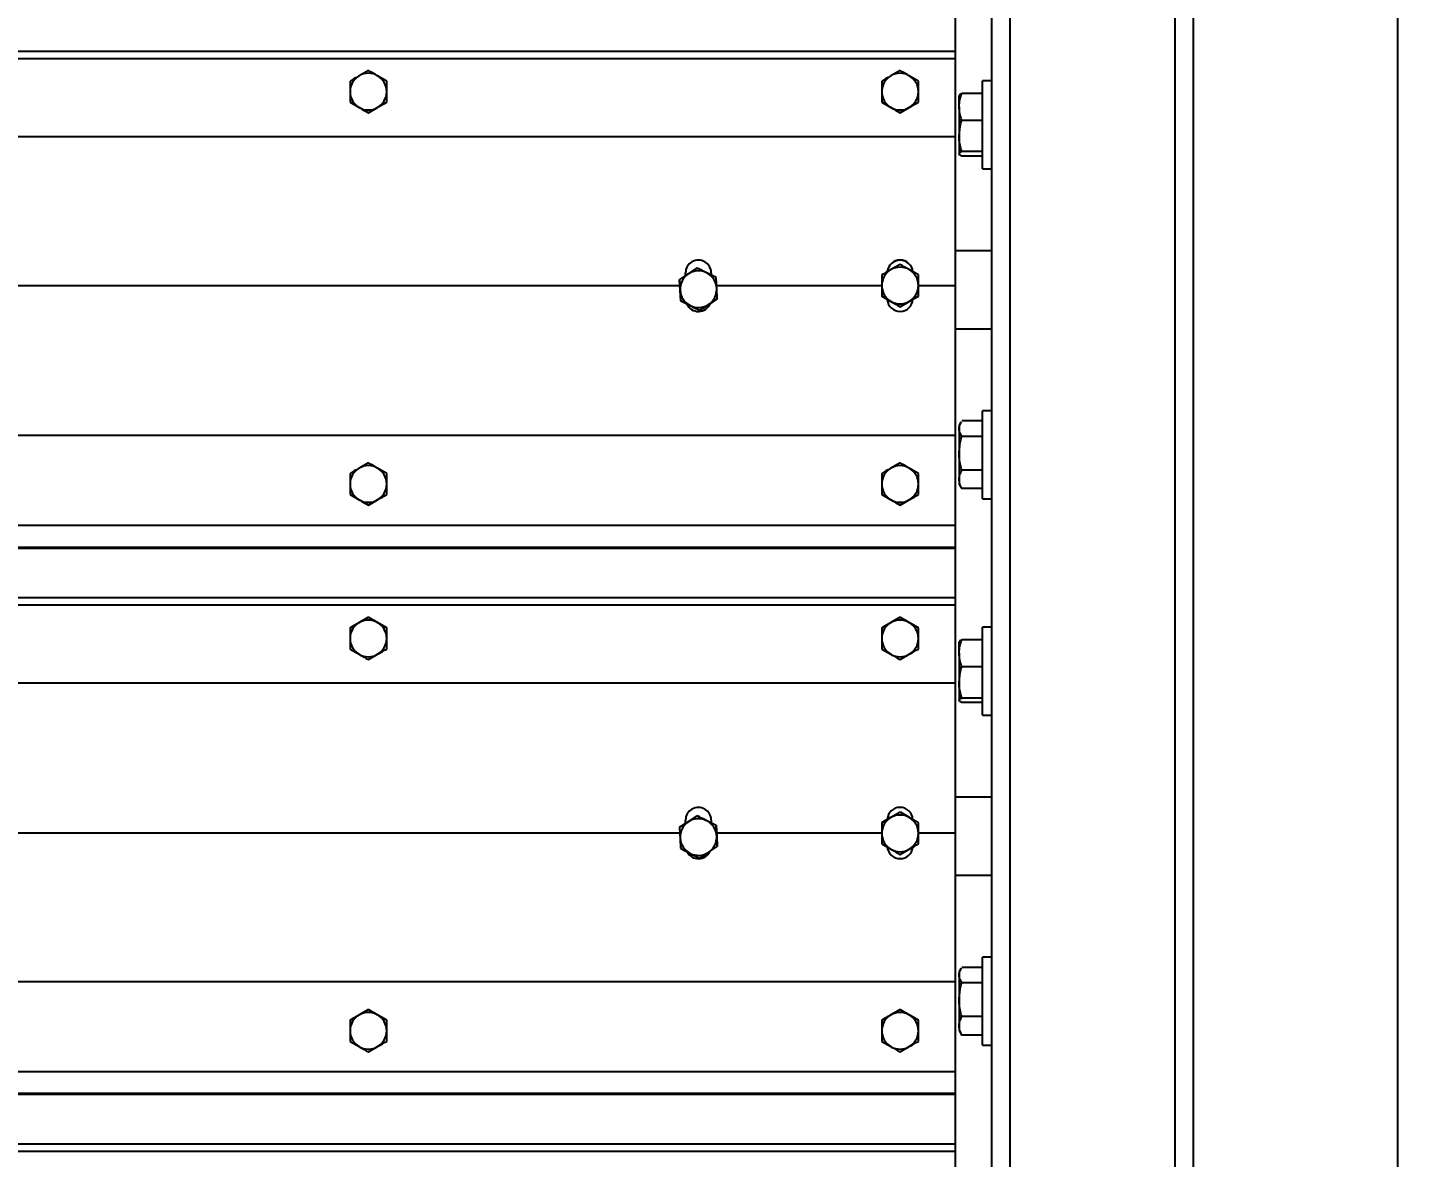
# Model space of a CAD drawing. Header units: millimetres. Extents: x -361 to 14022, y -1822 to 1455.
# Drawn here: x 3863.68 to 3895.06, y 893.33 to 919.01 of the extents above; entities that cross this region are included whole.
import ezdxf

# ---------------------------------------------------------------- set-up
doc = ezdxf.new("R2010")
doc.units = ezdxf.units.MM
doc.styles.add('SLDTEXTSTYLE0', font='TXT', dxfattribs={"width": 0.75})
doc.dimstyles.new('SLDDIMSTYLE0', dxfattribs={"dimtxt": 2.116667, "dimasz": 1.5, "dimexe": 0, "dimexo": 0.0625, "dimgap": 0.529167, "dimtad": 1, "dimdec": 1, "dimlfac": 12, "dimrnd": 1e-09, "dimzin": 4, "dimdsep": 46, "dimtxsty": 'SLDTEXTSTYLE0', "dimsah": 1, "dimcen": 0.09, "dimadec": 0, "dimazin": 1, "dimtfac": 1, "dimtdec": 1, "dimtofl": 0, "dimtmove": 0, "dimatfit": 3, "dimfxl": 1, "dimfrac": 2, "dimtolj": 1, "dimtzin": 12, "dimarcsym": 0})

# ---------------------------------------------------------------- blocks, each defined once
blk = doc.blocks.new('*D19')
at = {"color": 0, "linetype": 'Continuous', "lineweight": -2, "transparency": 16777216}
for p, q in [((3885.653, 944.474), (3894.808, 944.474)), ((3894.808, 942.974), (3894.808, 820.974)), ((3885.653, 819.474), (3894.808, 819.474))]:
    blk.add_line(p, q, dxfattribs=at)
at = {"color": 0, "linetype": 'Continuous', "transparency": 16777216}
for points in [[(3894.558, 942.974), (3895.058, 942.974), (3894.808, 944.474)], [(3894.558, 820.974), (3895.058, 820.974), (3894.808, 819.474)]]:
    blk.add_solid(points, dxfattribs=at)
at = {"layer": 'Defpoints', "color": 0, "linetype": 'Continuous', "transparency": 16777216}
for p in [(3885.591, 944.474), (3885.591, 819.474), (3894.808, 819.474)]:
    blk.add_point(p, dxfattribs=at)
at = {"color": 0, "linetype": 'Continuous', "lineweight": 18, "transparency": 16777216, "insert": (3892.162, 877.706), "char_height": 2.1167, "attachment_point": 2, "rotation": 90, "style": 'SLDTEXTSTYLE0'}
blk.add_mtext('\\A1;1600', dxfattribs=at)

msp = doc.modelspace()

# ---------------------------------------------------------------- linework, layer by layer
at = {"color": 7, "linetype": 'Continuous', "lineweight": 25}
for p, q in [((3886.007188, 814.890317), (3886.007188, 949.056984)), ((3889.757188, 814.890317), (3889.757188, 949.056984)), ((3890.173854, 814.890317), (3890.173854, 949.056984)), ((3885.590521, 819.473651), (3885.590521, 944.473651)), ((3884.757188, 919.59568), (3884.757188, 918.465712)), ((3884.757188, 918.465712), (3761.423854, 918.465712)), ((3884.757188, 918.465712), (3884.757188, 918.299914)), ((3884.757188, 918.299914), (3761.423854, 918.299914)), ((3884.757188, 918.299914), (3884.757188, 916.5254)), ((3871.423854, 918.034107), (3871.215521, 917.914216)), ((3871.840521, 917.793558), (3871.632188, 917.914216)), ((3883.507188, 918.034107), (3883.298854, 917.914216)), ((3883.923854, 917.793558), (3883.715521, 917.914216)), ((3885.590521, 917.799334), (3885.382188, 917.799334)), ((3885.382188, 915.799334), (3885.382188, 917.799334)), ((3885.382188, 917.510802), (3884.908399, 917.510802)), ((3871.007188, 917.312458), (3871.215521, 917.192567)), ((3871.215521, 917.189559), (3871.007188, 917.309834)), ((3871.423854, 917.069284), (3871.215521, 917.189559)), ((3871.423854, 917.071908), (3871.632188, 917.192567)), ((3871.632188, 917.189559), (3871.423854, 917.069284)), ((3871.840521, 917.309834), (3871.632188, 917.189559)), ((3883.090521, 917.312458), (3883.298854, 917.192567)), ((3883.298854, 917.189559), (3883.090521, 917.309834)), ((3883.507188, 917.069284), (3883.298854, 917.189559)), ((3883.507188, 917.071908), (3883.715521, 917.192567)), ((3883.715521, 917.189559), (3883.507188, 917.069284)), ((3883.923854, 917.309834), (3883.715521, 917.189559)), ((3884.848854, 917.205652), (3884.848854, 917.466)), ((3884.848854, 917.205652), (3884.848854, 916.544768)), ((3871.423854, 917.069284), (3871.423854, 917.071908)), ((3883.507188, 917.069284), (3883.507188, 917.071908)), ((3885.382188, 916.900502), (3884.908399, 916.900502)), ((3884.848854, 916.544768), (3884.848854, 916.138449)), ((3884.757188, 916.5254), (3761.423854, 916.5254)), ((3884.757188, 916.5254), (3884.757188, 913.142894)), ((3885.382188, 916.189033), (3884.908399, 916.189033)), ((3885.382188, 916.087865), (3884.908399, 916.087865)), ((3885.382188, 915.799334), (3885.590521, 915.799334)), ((3885.590521, 913.936834), (3884.757188, 913.936834)), ((3878.632188, 913.370537), (3878.632188, 913.43374)), ((3878.897283, 913.543495), (3878.69591, 913.412283)), ((3879.326599, 913.326323), (3879.111941, 913.435293)), ((3879.215521, 913.43374), (3879.215521, 913.382711)), ((3883.507188, 913.627559), (3883.298854, 913.507667)), ((3883.923854, 913.387009), (3883.715521, 913.507667)), ((3878.501976, 913.142894), (3857.673854, 913.142894)), ((3878.494538, 913.277356), (3878.494538, 913.280302)), ((3878.507824, 913.037173), (3878.494538, 913.277356)), ((3883.090521, 913.142894), (3879.336766, 913.142894)), ((3884.757188, 913.142894), (3883.923854, 913.142894)), ((3884.757188, 913.142894), (3884.757188, 909.741645)), ((3878.52111, 912.79699), (3878.507824, 913.037173)), ((3878.52111, 912.79699), (3878.52111, 912.799937)), ((3878.52111, 912.799937), (3878.735768, 912.691734)), ((3878.735768, 912.688404), (3878.52111, 912.79699)), ((3879.353171, 912.843012), (3879.151799, 912.711415)), ((3879.353171, 912.843012), (3879.353171, 912.845958)), ((3883.090521, 912.905909), (3883.298854, 912.786018)), ((3883.298854, 912.782688), (3883.090521, 912.902963)), ((3883.507188, 912.662413), (3883.298854, 912.782688)), ((3883.507188, 912.665359), (3883.715521, 912.786018)), ((3883.715521, 912.782688), (3883.507188, 912.662413)), ((3883.923854, 912.902963), (3883.715521, 912.782688)), ((3878.751888, 912.68025), (3878.719994, 912.696384)), ((3878.950426, 912.579818), (3878.735768, 912.688404)), ((3878.950426, 912.582765), (3879.151799, 912.714745)), ((3879.151799, 912.711415), (3878.950426, 912.579818)), ((3878.950426, 912.579818), (3878.950426, 912.582765)), ((3883.507188, 912.662413), (3883.507188, 912.665359)), ((3884.757188, 912.161834), (3885.590521, 912.161834)), ((3885.590521, 910.299334), (3885.382188, 910.299334)), ((3885.382188, 908.299334), (3885.382188, 910.299334)), ((3884.896791, 910.04903), (3884.848854, 909.966001)), ((3884.848854, 909.966001), (3884.848854, 909.892838)), ((3885.382188, 910.068145), (3884.908399, 910.068145)), ((3884.757188, 909.741645), (3761.423854, 909.741645)), ((3884.757188, 909.741645), (3884.757188, 907.694816)), ((3884.848854, 909.892838), (3884.848854, 909.333126)), ((3885.382188, 909.717531), (3884.908399, 909.717531)), ((3884.848854, 909.333126), (3884.848854, 908.739622)), ((3871.423854, 909.117915), (3871.215521, 908.998024)), ((3883.507188, 909.117915), (3883.298854, 908.998024)), ((3871.840521, 908.877365), (3871.632188, 908.998024)), ((3883.923854, 908.877365), (3883.715521, 908.998024)), ((3884.848854, 908.739622), (3884.848854, 908.632667)), ((3885.382188, 908.94872), (3884.908399, 908.94872)), ((3871.007188, 908.396265), (3871.215521, 908.276374)), ((3871.215521, 908.273366), (3871.007188, 908.393641)), ((3871.840521, 908.393641), (3871.632188, 908.273366)), ((3883.090521, 908.396265), (3883.298854, 908.276374)), ((3883.298854, 908.273366), (3883.090521, 908.393641)), ((3883.923854, 908.393641), (3883.715521, 908.273366)), ((3884.848854, 908.632667), (3884.896791, 908.549638)), ((3884.898216, 908.550461), (3884.908399, 908.530523)), ((3885.382188, 908.530523), (3884.908399, 908.530523)), ((3871.423854, 908.153092), (3871.215521, 908.273366)), ((3871.423854, 908.155716), (3871.632188, 908.276374)), ((3871.632188, 908.273366), (3871.423854, 908.153092)), ((3871.423854, 908.153092), (3871.423854, 908.155716)), ((3883.507188, 908.153092), (3883.298854, 908.273366)), ((3883.507188, 908.155716), (3883.715521, 908.276374)), ((3883.715521, 908.273366), (3883.507188, 908.153092)), ((3883.507188, 908.153092), (3883.507188, 908.155716)), ((3885.382188, 908.299334), (3885.590521, 908.299334)), ((3884.757188, 907.694816), (3761.423854, 907.694816)), ((3884.757188, 907.694816), (3884.757188, 907.194961)), ((3884.757188, 907.194961), (3761.423854, 907.194961)), ((3884.757188, 907.171491), (3761.423854, 907.171491)), ((3884.757188, 907.194961), (3884.757188, 907.171491)), ((3884.757188, 907.171491), (3884.757188, 906.048824)), ((3884.757188, 906.048824), (3761.423854, 906.048824)), ((3884.757188, 905.882173), (3761.423854, 905.882173)), ((3884.757188, 905.881031), (3761.423854, 905.881031)), ((3884.757188, 906.048824), (3884.757188, 905.882173)), ((3884.757188, 905.882173), (3884.757188, 905.881031)), ((3884.757188, 905.881031), (3884.757188, 904.106589)), ((3871.215521, 905.49134), (3871.423854, 905.61161)), ((3871.423854, 905.60812), (3871.215521, 905.48734)), ((3871.423854, 905.61161), (3871.423854, 905.60812)), ((3871.423854, 905.61161), (3871.632188, 905.49134)), ((3883.298854, 905.49134), (3883.507188, 905.61161)), ((3883.507188, 905.60812), (3883.298854, 905.48734)), ((3883.507188, 905.61161), (3883.507188, 905.60812)), ((3883.507188, 905.61161), (3883.715521, 905.49134)), ((3871.007188, 905.37107), (3871.215521, 905.49134)), ((3871.198186, 905.481332), (3871.227664, 905.498654)), ((3871.626366, 905.49521), (3871.649523, 905.481332)), ((3871.632188, 905.49134), (3871.840521, 905.37107)), ((3871.840521, 905.36758), (3871.632188, 905.48734)), ((3883.090521, 905.37107), (3883.298854, 905.49134)), ((3883.715521, 905.49134), (3883.923854, 905.37107)), ((3883.923854, 905.36758), (3883.715521, 905.48734)), ((3885.590521, 905.382667), (3885.382188, 905.382667)), ((3885.382188, 903.382667), (3885.382188, 905.382667)), ((3884.848854, 904.788985), (3884.848854, 905.049334)), ((3885.382188, 905.094136), (3884.908399, 905.094136)), ((3871.007188, 904.8865), (3871.215521, 904.76572)), ((3871.423854, 904.64596), (3871.632188, 904.76572)), ((3883.090521, 904.8865), (3883.298854, 904.76572)), ((3883.507188, 904.64596), (3883.715521, 904.76572)), ((3884.848854, 904.788985), (3884.848854, 904.128101)), ((3885.382188, 904.483835), (3884.908399, 904.483835)), ((3884.757188, 904.106589), (3761.423854, 904.106589)), ((3884.757188, 904.106589), (3884.757188, 900.702386)), ((3884.848854, 904.128101), (3884.848854, 903.721783)), ((3885.382188, 903.772367), (3884.908399, 903.772367)), ((3885.382188, 903.671199), (3884.908399, 903.671199)), ((3885.382188, 903.382667), (3885.590521, 903.382667)), ((3885.590521, 901.520167), (3884.757188, 901.520167)), ((3883.298854, 901.062374), (3883.507188, 901.182644)), ((3883.507188, 901.178726), (3883.298854, 901.057945)), ((3883.507188, 901.182644), (3883.507188, 901.178726)), ((3883.507188, 901.182644), (3883.715521, 901.062374)), ((3878.494538, 900.835401), (3878.69591, 900.966993)), ((3878.632188, 900.925352), (3878.632188, 900.995097)), ((3878.69591, 900.966993), (3878.897283, 901.098584)), ((3878.897283, 901.094666), (3878.69591, 900.962564)), ((3878.897283, 901.098584), (3878.897283, 901.094666)), ((3878.897283, 901.098584), (3879.111941, 900.990002)), ((3879.093322, 900.999421), (3879.1301, 900.980817)), ((3879.111941, 900.990002), (3879.326599, 900.881421)), ((3879.326599, 900.877503), (3879.111941, 900.985574)), ((3879.215521, 900.995097), (3879.215521, 900.937608)), ((3879.326599, 900.881421), (3879.326599, 900.877503)), ((3879.326599, 900.881421), (3879.339885, 900.641248)), ((3883.090521, 900.942104), (3883.298854, 901.062374)), ((3883.715521, 901.062374), (3883.923854, 900.942104)), ((3883.923854, 900.938186), (3883.715521, 901.057945)), ((3878.501661, 900.702386), (3857.673854, 900.702386)), ((3878.494538, 900.835401), (3878.494538, 900.831483)), ((3883.090521, 900.702386), (3879.336503, 900.702386)), ((3879.33957, 900.646938), (3879.340137, 900.636698)), ((3879.339885, 900.641248), (3879.353171, 900.401075)), ((3884.757188, 900.702386), (3883.923854, 900.702386)), ((3884.757188, 900.702386), (3884.757188, 897.323111)), ((3878.52111, 900.351137), (3878.735768, 900.242046)), ((3878.950426, 900.133974), (3879.151799, 900.265055)), ((3879.353171, 900.401075), (3879.353171, 900.397157)), ((3883.090521, 900.457106), (3883.298854, 900.336325)), ((3883.507188, 900.216566), (3883.715521, 900.336325)), ((3884.757188, 899.745167), (3885.590521, 899.745167)), ((3885.590521, 897.882667), (3885.382188, 897.882667)), ((3885.382188, 895.882667), (3885.382188, 897.882667)), ((3884.896791, 897.632363), (3884.848854, 897.549334)), ((3884.848854, 897.549334), (3884.848854, 897.476171)), ((3884.848854, 897.476171), (3884.848854, 896.916459)), ((3885.382188, 897.651478), (3884.908399, 897.651478)), ((3884.757188, 897.323111), (3761.423854, 897.323111)), ((3884.757188, 897.323111), (3884.757188, 895.276366)), ((3885.382188, 897.300864), (3884.908399, 897.300864)), ((3884.848854, 896.916459), (3884.848854, 896.322955)), ((3871.007188, 896.455242), (3871.215521, 896.575512)), ((3871.215521, 896.575512), (3871.423854, 896.695782)), ((3871.423854, 896.692292), (3871.215521, 896.571511)), ((3871.423854, 896.695782), (3871.423854, 896.692292)), ((3871.423854, 896.695782), (3871.632188, 896.575512)), ((3871.632188, 896.575512), (3871.840521, 896.455242)), ((3871.840521, 896.451752), (3871.632188, 896.571511)), ((3883.090521, 896.455242), (3883.298854, 896.575512)), ((3883.298854, 896.575512), (3883.507188, 896.695782)), ((3883.507188, 896.692292), (3883.298854, 896.571511)), ((3883.507188, 896.695782), (3883.507188, 896.692292)), ((3883.507188, 896.695782), (3883.715521, 896.575512)), ((3883.715521, 896.575512), (3883.923854, 896.455242)), ((3883.923854, 896.451752), (3883.715521, 896.571511)), ((3885.382188, 896.532054), (3884.908399, 896.532054)), ((3884.848854, 896.322955), (3884.848854, 896.216001)), ((3884.848854, 896.216001), (3884.896791, 896.132971)), ((3871.007188, 895.970672), (3871.215521, 895.849892)), ((3871.423854, 895.730132), (3871.632188, 895.849892)), ((3883.090521, 895.970672), (3883.298854, 895.849892)), ((3883.507188, 895.730132), (3883.715521, 895.849892)), ((3884.898216, 896.133794), (3884.908399, 896.113856)), ((3885.382188, 896.113856), (3884.908399, 896.113856)), ((3885.382188, 895.882667), (3885.590521, 895.882667)), ((3884.757188, 895.276366), (3761.423854, 895.276366)), ((3884.757188, 895.276366), (3884.757188, 894.783815)), ((3884.757188, 894.783815), (3761.423854, 894.783815)), ((3884.757188, 894.762347), (3761.423854, 894.762347)), ((3884.757188, 894.783815), (3884.757188, 894.762347)), ((3884.757188, 894.762347), (3884.757188, 893.632379)), ((3884.757188, 893.632379), (3761.423854, 893.632379)), ((3884.757188, 893.466581), (3761.423854, 893.466581)), ((3884.757188, 893.632379), (3884.757188, 893.466581)), ((3884.757188, 893.466581), (3884.757188, 891.692066))]:
    msp.add_line(p, q, dxfattribs=at)
for centre, radius, start, end in [((3871.423828, 917.553387), 0.416641, 119.9979362, 179.999425), ((3871.423854, 917.553351), 0.416685, 60.0014888, 119.9985112), ((3871.42388, 917.553387), 0.416641, 0.000575, 60.0020638), ((3883.507162, 917.553387), 0.416641, 119.9979362, 179.999425), ((3883.507188, 917.553351), 0.416685, 60.0014888, 119.9985112), ((3883.507214, 917.553387), 0.416641, 0.000575, 60.0020638), ((3871.423828, 917.553396), 0.416641, 180.000575, 240.0020638), ((3871.42388, 917.553396), 0.416641, 299.9979362, 359.999425), ((3883.507162, 917.553396), 0.416641, 180.000575, 240.0020638), ((3883.507214, 917.553396), 0.416641, 299.9979362, 359.999425), ((3871.423854, 917.553432), 0.416685, 240.0014888, 299.9985112), ((3883.507188, 917.553432), 0.416685, 240.0014888, 299.9985112), ((3878.923826, 913.063511), 0.416638, 123.1638654, 183.1656296), ((3878.923855, 913.063473), 0.416685, 63.1672866, 123.1643271), ((3878.923878, 913.063508), 0.416644, 3.1667725, 63.1679678), ((3883.507162, 913.146839), 0.416641, 119.9979362, 179.999425), ((3883.507188, 913.146802), 0.416685, 60.0014888, 119.9985112), ((3883.507214, 913.146839), 0.416641, 0.000575, 60.0020638), ((3883.507162, 913.146847), 0.416641, 180.000575, 240.0020638), ((3883.507214, 913.146847), 0.416641, 299.9979362, 359.999425), ((3878.923831, 913.06352), 0.416644, 183.1667725, 243.1679678), ((3878.923883, 913.063517), 0.416638, 303.1638654, 3.1656296), ((3883.507188, 913.146884), 0.416685, 240.0014888, 299.9985112), ((3878.923854, 913.063555), 0.416685, 243.1672866, 303.1643271), ((3871.423854, 908.637158), 0.416685, 60.0014888, 119.9985112), ((3883.507188, 908.637158), 0.416685, 60.0014888, 119.9985112), ((3871.423828, 908.637195), 0.416641, 119.9979362, 179.999425), ((3871.42388, 908.637195), 0.416641, 0.000575, 60.0020638), ((3883.507162, 908.637195), 0.416641, 119.9979362, 179.999425), ((3883.507214, 908.637195), 0.416641, 0.000575, 60.0020638), ((3871.423828, 908.637203), 0.416641, 180.000575, 240.0020638), ((3871.42388, 908.637203), 0.416641, 299.9979362, 359.999425), ((3883.507162, 908.637203), 0.416641, 180.000575, 240.0020638), ((3883.507214, 908.637203), 0.416641, 299.9979362, 359.999425), ((3871.423854, 908.63724), 0.416685, 240.0014888, 299.9985112), ((3883.507188, 908.63724), 0.416685, 240.0014888, 299.9985112), ((3871.423808, 905.126522), 0.416621, 119.9963499, 179.9989831), ((3871.423854, 905.126457), 0.4167, 60.0026331, 119.9973669), ((3871.4239, 905.126522), 0.416621, 0.0010169, 60.0036501), ((3883.507142, 905.126522), 0.416621, 119.9963499, 179.9989831), ((3883.507188, 905.126457), 0.4167, 60.0026331, 119.9973669), ((3883.507234, 905.126522), 0.416621, 0.0010169, 60.0036501), ((3871.423808, 905.126537), 0.416621, 180.0010169, 240.0036501), ((3871.4239, 905.126537), 0.416621, 299.9963499, 359.9989831), ((3883.507142, 905.126537), 0.416621, 180.0010169, 240.0036501), ((3883.507234, 905.126537), 0.416621, 299.9963499, 359.9989831), ((3871.423854, 905.126602), 0.4167, 240.0026331, 299.9973669), ((3883.507188, 905.126602), 0.4167, 240.0026331, 299.9973669), ((3878.923804, 900.613805), 0.416616, 123.1622441, 183.1653642), ((3878.923855, 900.613738), 0.4167, 63.1682947, 123.1630606), ((3878.923896, 900.6138), 0.416626, 3.1673857, 63.1694997), ((3883.507142, 900.697128), 0.416621, 119.9963499, 179.9989831), ((3883.507188, 900.697063), 0.4167, 60.0026331, 119.9973669), ((3883.507234, 900.697128), 0.416621, 0.0010169, 60.0036501), ((3878.923813, 900.61382), 0.416626, 183.1673857, 243.1694997), ((3878.923905, 900.613815), 0.416616, 303.1622441, 3.1653642), ((3883.507142, 900.697143), 0.416621, 180.0010169, 240.0036501), ((3883.507234, 900.697143), 0.416621, 299.9963499, 359.9989831), ((3878.923854, 900.613882), 0.4167, 243.1682947, 303.1630606), ((3883.507188, 900.697207), 0.4167, 240.0026331, 299.9973669), ((3871.423808, 896.210694), 0.416621, 119.9963499, 179.9989831), ((3871.423854, 896.210629), 0.4167, 60.0026331, 119.9973669), ((3871.4239, 896.210694), 0.416621, 0.0010169, 60.0036501), ((3883.507142, 896.210694), 0.416621, 119.9963499, 179.9989831), ((3883.507188, 896.210629), 0.4167, 60.0026331, 119.9973669), ((3883.507234, 896.210694), 0.416621, 0.0010169, 60.0036501), ((3871.423808, 896.210709), 0.416621, 180.0010169, 240.0036501), ((3871.4239, 896.210709), 0.416621, 299.9963499, 359.9989831), ((3883.507142, 896.210709), 0.416621, 180.0010169, 240.0036501), ((3883.507234, 896.210709), 0.416621, 299.9963499, 359.9989831), ((3871.423854, 896.210774), 0.4167, 240.0026331, 299.9973669), ((3883.507188, 896.210774), 0.4167, 240.0026331, 299.9973669)]:
    msp.add_arc(centre, radius, start, end, dxfattribs=at)
for centre, major_axis, ratio, start_param, end_param in [((3878.923854, 913.43374), (0.291667, 0), 0.99718384, 0, 3.141592654), ((3878.923854, 913.43285), (0.291667, 0), 0.99718384, 0, 3.141592654), ((3883.507188, 913.43374), (0.291667, 0), 0.99718384, 0.110352693, 3.031165251), ((3883.507188, 913.43285), (0.291667, 0), 0.99718384, 0.114178275, 3.027339505), ((3883.507188, 912.850437), (0, 0.292457), 0.997297519, 1.661942609, 4.643829261), ((3878.923854, 912.850437), (0, 0.292457), 0.997297519, 2.006449, 4.339034507), ((3878.923854, 900.995097), (0, 0.292711), 0.99643242, 4.71238898, 7.853981634), ((3883.507188, 900.995097), (0, 0.292711), 0.99643242, 4.779209725, 7.787160889), ((3878.923854, 900.411818), (0.291667, 0), 0.996231549, 3.634277167, 5.819459533), ((3878.923854, 900.413002), (0.291667, 0), 0.996231549, 3.639253921, 5.81423334), ((3883.507188, 900.411818), (0.291667, 0), 0.996231549, 3.25862292, 6.166055172), ((3883.507188, 900.413002), (0.291667, 0), 0.996231549, 3.263717215, 6.160960586)]:
    msp.add_ellipse(centre, major_axis=major_axis, ratio=ratio, start_param=start_param, end_param=end_param, dxfattribs=at)
for points, knots in [([(3871.215521, 917.914216), (3871.210582, 917.911365), (3871.140231, 917.870744), (3871.071289, 917.830747), (3871.007188, 917.793558)], [0, 0, 0, 0, 0.070200577, 1, 1, 1, 1]), ([(3871.632188, 917.914216), (3871.627249, 917.917067), (3871.556897, 917.957677), (3871.487956, 917.997282), (3871.423854, 918.034107)], [0, 0, 0, 0, 0.070200577, 1, 1, 1, 1]), ([(3883.298854, 917.914216), (3883.293916, 917.911365), (3883.223564, 917.870744), (3883.154623, 917.830747), (3883.090521, 917.793558)], [0, 0, 0, 0, 0.070200577, 1, 1, 1, 1]), ([(3883.715521, 917.914216), (3883.710582, 917.917067), (3883.640231, 917.957677), (3883.571289, 917.997282), (3883.507188, 918.034107)], [0, 0, 0, 0, 0.070200577, 1, 1, 1, 1]), ([(3871.007188, 917.793558), (3871.007188, 917.73277), (3871.007188, 917.653635), (3871.007188, 917.572259), (3871.007188, 917.553392)], [0, 0, 0, 0, 0.768150727, 1, 1, 1, 1]), ([(3871.007188, 917.553392), (3871.007188, 917.489086), (3871.007188, 917.407584), (3871.007188, 917.329032), (3871.007188, 917.312458)], [0, 0, 0, 0, 0.788999238, 1, 1, 1, 1]), ([(3871.840521, 917.553392), (3871.840521, 917.572259), (3871.840521, 917.653635), (3871.840521, 917.73277), (3871.840521, 917.793558)], [0, 0, 0, 0, 0.231849273, 1, 1, 1, 1]), ([(3871.840521, 917.312458), (3871.840521, 917.329032), (3871.840521, 917.407584), (3871.840521, 917.489086), (3871.840521, 917.553392)], [0, 0, 0, 0, 0.211000762, 1, 1, 1, 1]), ([(3883.090521, 917.793558), (3883.090521, 917.73277), (3883.090521, 917.653635), (3883.090521, 917.572259), (3883.090521, 917.553392)], [0, 0, 0, 0, 0.768150727, 1, 1, 1, 1]), ([(3883.090521, 917.553392), (3883.090521, 917.489086), (3883.090521, 917.407584), (3883.090521, 917.329032), (3883.090521, 917.312458)], [0, 0, 0, 0, 0.788999238, 1, 1, 1, 1]), ([(3883.923854, 917.553392), (3883.923854, 917.572259), (3883.923854, 917.653635), (3883.923854, 917.73277), (3883.923854, 917.793558)], [0, 0, 0, 0, 0.231849273, 1, 1, 1, 1]), ([(3883.923854, 917.312458), (3883.923854, 917.329032), (3883.923854, 917.407584), (3883.923854, 917.489086), (3883.923854, 917.553392)], [0, 0, 0, 0, 0.211000762, 1, 1, 1, 1]), ([(3884.848854, 917.205652), (3884.848926, 917.212885), (3884.849464, 917.26766), (3884.862468, 917.370935), (3884.892995, 917.463896), (3884.908399, 917.510802)], [0, 0, 0, 0, 0.070085768, 0.530782234, 1, 1, 1, 1]), ([(3884.908399, 917.510802), (3884.891756, 917.502587), (3884.858166, 917.486006), (3884.851977, 917.468866), (3884.848854, 917.460218)], [0, 0, 0, 0, 0.4954579635, 1, 1, 1, 1]), ([(3871.215521, 917.192567), (3871.22046, 917.189715), (3871.290812, 917.149094), (3871.359753, 917.109097), (3871.423854, 917.071908)], [0, 0, 0, 0, 0.070200577, 1, 1, 1, 1]), ([(3871.632188, 917.192567), (3871.637127, 917.195418), (3871.707478, 917.236028), (3871.77642, 917.275633), (3871.840521, 917.312458)], [0, 0, 0, 0, 0.070200577, 1, 1, 1, 1]), ([(3883.298854, 917.192567), (3883.303793, 917.189715), (3883.374145, 917.149094), (3883.443086, 917.109097), (3883.507188, 917.071908)], [0, 0, 0, 0, 0.070200577, 1, 1, 1, 1]), ([(3883.715521, 917.192567), (3883.72046, 917.195418), (3883.790812, 917.236028), (3883.859753, 917.275633), (3883.923854, 917.312458)], [0, 0, 0, 0, 0.070200577, 1, 1, 1, 1]), ([(3884.908399, 916.900502), (3884.891756, 916.95006), (3884.858166, 917.050084), (3884.851977, 917.153483), (3884.848854, 917.205652)], [0, 0, 0, 0, 0.495457963, 1, 1, 1, 1]), ([(3884.848854, 916.544768), (3884.85677, 916.642465), (3884.866526, 916.762885), (3884.901752, 916.878656), (3884.908399, 916.900502)], [0, 0, 0, 0, 0.811303548, 1, 1, 1, 1]), ([(3884.908399, 916.189033), (3884.8836, 916.281245), (3884.852034, 916.398619), (3884.849416, 916.518968), (3884.848854, 916.544768)], [0, 0, 0, 0, 0.785622496, 1, 1, 1, 1]), ([(3884.848854, 916.138449), (3884.848926, 916.139648), (3884.849464, 916.148728), (3884.862468, 916.165848), (3884.892995, 916.181258), (3884.908399, 916.189033)], [0, 0, 0, 0, 0.070085768, 0.530782234, 1, 1, 1, 1]), ([(3884.908399, 916.087865), (3884.891756, 916.09608), (3884.858166, 916.112661), (3884.851977, 916.129801), (3884.848854, 916.138449)], [0, 0, 0, 0, 0.495457963, 1, 1, 1, 1]), ([(3878.69591, 913.412283), (3878.691136, 913.409163), (3878.623135, 913.364718), (3878.556498, 913.320975), (3878.494538, 913.280302)], [0, 0, 0, 0, 0.070200577, 1, 1, 1, 1]), ([(3879.111941, 913.435293), (3879.106852, 913.437867), (3879.034365, 913.47453), (3878.96333, 913.510267), (3878.897283, 913.543495)], [0, 0, 0, 0, 0.070200577, 1, 1, 1, 1]), ([(3883.298854, 913.507667), (3883.293916, 913.504816), (3883.223564, 913.464195), (3883.154623, 913.424198), (3883.090521, 913.387009)], [0, 0, 0, 0, 0.070200577, 1, 1, 1, 1]), ([(3883.715521, 913.507667), (3883.710582, 913.510518), (3883.640231, 913.551128), (3883.571289, 913.590734), (3883.507188, 913.627559)], [0, 0, 0, 0, 0.070200577, 1, 1, 1, 1]), ([(3878.494538, 913.280302), (3878.497904, 913.219608), (3878.502286, 913.140594), (3878.506781, 913.059341), (3878.507824, 913.040503)], [0, 0, 0, 0, 0.768150728, 1, 1, 1, 1]), ([(3879.339885, 913.086525), (3879.338843, 913.105363), (3879.334347, 913.186615), (3879.329965, 913.265629), (3879.326599, 913.326323)], [0, 0, 0, 0, 0.231849273, 1, 1, 1, 1]), ([(3883.090521, 913.387009), (3883.090521, 913.326221), (3883.090521, 913.247087), (3883.090521, 913.16571), (3883.090521, 913.146843)], [0, 0, 0, 0, 0.7681507276, 1, 1, 1, 1]), ([(3883.090521, 913.146843), (3883.090521, 913.082538), (3883.090521, 913.001035), (3883.090521, 912.922484), (3883.090521, 912.905909)], [0, 0, 0, 0, 0.788999238, 1, 1, 1, 1]), ([(3883.923854, 913.146843), (3883.923854, 913.16571), (3883.923854, 913.247087), (3883.923854, 913.326221), (3883.923854, 913.387009)], [0, 0, 0, 0, 0.231849273, 1, 1, 1, 1]), ([(3883.923854, 912.905909), (3883.923854, 912.922484), (3883.923854, 913.001035), (3883.923854, 913.082538), (3883.923854, 913.146843)], [0, 0, 0, 0, 0.211000762, 1, 1, 1, 1]), ([(3878.507824, 913.040503), (3878.511373, 912.976296), (3878.515871, 912.894918), (3878.520197, 912.816486), (3878.52111, 912.799937)], [0, 0, 0, 0, 0.7889992377, 1, 1, 1, 1]), ([(3879.151799, 912.714745), (3879.156572, 912.717864), (3879.224574, 912.762298), (3879.291211, 912.80565), (3879.353171, 912.845958)], [0, 0, 0, 0, 0.070200577, 1, 1, 1, 1]), ([(3879.353171, 912.845958), (3879.352258, 912.862507), (3879.347932, 912.94094), (3879.343434, 913.022317), (3879.339885, 913.086525)], [0, 0, 0, 0, 0.2110007622, 1, 1, 1, 1]), ([(3883.298854, 912.786018), (3883.303793, 912.783166), (3883.374145, 912.742546), (3883.443086, 912.702549), (3883.507188, 912.665359)], [0, 0, 0, 0, 0.0702005767, 1, 1, 1, 1]), ([(3883.715521, 912.786018), (3883.72046, 912.788869), (3883.790812, 912.829479), (3883.859753, 912.869084), (3883.923854, 912.905909)], [0, 0, 0, 0, 0.070200577, 1, 1, 1, 1]), ([(3878.735768, 912.691734), (3878.740857, 912.68916), (3878.813344, 912.652486), (3878.884379, 912.616357), (3878.950426, 912.582765)], [0, 0, 0, 0, 0.070200577, 1, 1, 1, 1]), ([(3884.848854, 909.892838), (3884.848928, 909.896993), (3884.849485, 909.928459), (3884.860324, 909.981026), (3884.886737, 910.027855), (3884.898216, 910.048207)], [0, 0, 0, 0, 0.079200152, 0.599808418, 1, 1, 1, 1]), ([(3884.908399, 909.717531), (3884.891756, 909.746002), (3884.858166, 909.803465), (3884.851977, 909.862867), (3884.848854, 909.892838)], [0, 0, 0, 0, 0.495457963, 1, 1, 1, 1]), ([(3884.848854, 909.333126), (3884.85677, 909.438697), (3884.866526, 909.568823), (3884.901752, 909.693925), (3884.908399, 909.717531)], [0, 0, 0, 0, 0.811303548, 1, 1, 1, 1]), ([(3884.908399, 908.94872), (3884.8836, 909.048364), (3884.852034, 909.175197), (3884.849416, 909.305246), (3884.848854, 909.333126)], [0, 0, 0, 0, 0.785622496, 1, 1, 1, 1]), ([(3871.632188, 908.998024), (3871.627249, 909.000875), (3871.556897, 909.041485), (3871.487956, 909.08109), (3871.423854, 909.117915)], [0, 0, 0, 0, 0.070200577, 1, 1, 1, 1]), ([(3883.715521, 908.998024), (3883.710582, 909.000875), (3883.640231, 909.041485), (3883.571289, 909.08109), (3883.507188, 909.117915)], [0, 0, 0, 0, 0.070200577, 1, 1, 1, 1]), ([(3871.215521, 908.998024), (3871.210582, 908.995172), (3871.140231, 908.954551), (3871.071289, 908.914554), (3871.007188, 908.877365)], [0, 0, 0, 0, 0.070200577, 1, 1, 1, 1]), ([(3871.007188, 908.877365), (3871.007188, 908.816578), (3871.007188, 908.737443), (3871.007188, 908.656066), (3871.007188, 908.637199)], [0, 0, 0, 0, 0.768150727, 1, 1, 1, 1]), ([(3871.840521, 908.637199), (3871.840521, 908.656066), (3871.840521, 908.737443), (3871.840521, 908.816578), (3871.840521, 908.877365)], [0, 0, 0, 0, 0.231849273, 1, 1, 1, 1]), ([(3883.298854, 908.998024), (3883.293916, 908.995172), (3883.223564, 908.954551), (3883.154623, 908.914554), (3883.090521, 908.877365)], [0, 0, 0, 0, 0.070200577, 1, 1, 1, 1]), ([(3883.090521, 908.877365), (3883.090521, 908.816578), (3883.090521, 908.737443), (3883.090521, 908.656066), (3883.090521, 908.637199)], [0, 0, 0, 0, 0.768150727, 1, 1, 1, 1]), ([(3883.923854, 908.637199), (3883.923854, 908.656066), (3883.923854, 908.737443), (3883.923854, 908.816578), (3883.923854, 908.877365)], [0, 0, 0, 0, 0.231849273, 1, 1, 1, 1]), ([(3884.848854, 908.739622), (3884.848926, 908.744578), (3884.849464, 908.782111), (3884.862468, 908.852879), (3884.892995, 908.916579), (3884.908399, 908.94872)], [0, 0, 0, 0, 0.070085768, 0.530782234, 1, 1, 1, 1]), ([(3884.908399, 908.530523), (3884.891756, 908.564482), (3884.858166, 908.633021), (3884.851977, 908.703874), (3884.848854, 908.739622)], [0, 0, 0, 0, 0.4954579635, 1, 1, 1, 1]), ([(3871.007188, 908.637199), (3871.007188, 908.572894), (3871.007188, 908.491392), (3871.007188, 908.41284), (3871.007188, 908.396265)], [0, 0, 0, 0, 0.788999238, 1, 1, 1, 1]), ([(3871.632188, 908.276374), (3871.637127, 908.279225), (3871.707478, 908.319835), (3871.77642, 908.35944), (3871.840521, 908.396265)], [0, 0, 0, 0, 0.070200577, 1, 1, 1, 1]), ([(3871.840521, 908.396265), (3871.840521, 908.41284), (3871.840521, 908.491392), (3871.840521, 908.572894), (3871.840521, 908.637199)], [0, 0, 0, 0, 0.211000762, 1, 1, 1, 1]), ([(3883.090521, 908.637199), (3883.090521, 908.572894), (3883.090521, 908.491392), (3883.090521, 908.41284), (3883.090521, 908.396265)], [0, 0, 0, 0, 0.788999238, 1, 1, 1, 1]), ([(3883.715521, 908.276374), (3883.72046, 908.279225), (3883.790812, 908.319835), (3883.859753, 908.35944), (3883.923854, 908.396265)], [0, 0, 0, 0, 0.070200577, 1, 1, 1, 1]), ([(3883.923854, 908.396265), (3883.923854, 908.41284), (3883.923854, 908.491392), (3883.923854, 908.572894), (3883.923854, 908.637199)], [0, 0, 0, 0, 0.211000762, 1, 1, 1, 1]), ([(3871.215521, 908.276374), (3871.22046, 908.273523), (3871.290812, 908.232902), (3871.359753, 908.192905), (3871.423854, 908.155716)], [0, 0, 0, 0, 0.070200577, 1, 1, 1, 1]), ([(3883.298854, 908.276374), (3883.303793, 908.273523), (3883.374145, 908.232902), (3883.443086, 908.192905), (3883.507188, 908.155716)], [0, 0, 0, 0, 0.070200577, 1, 1, 1, 1]), ([(3871.632188, 905.48734), (3871.627249, 905.490191), (3871.556897, 905.530812), (3871.487956, 905.570872), (3871.423854, 905.60812)], [0, 0, 0, 0, 0.0702005767, 1, 1, 1, 1]), ([(3883.715521, 905.48734), (3883.710582, 905.490191), (3883.640231, 905.530812), (3883.571289, 905.570872), (3883.507188, 905.60812)], [0, 0, 0, 0, 0.0702005767, 1, 1, 1, 1]), ([(3871.215521, 905.48734), (3871.210582, 905.484489), (3871.140231, 905.443882), (3871.071289, 905.404343), (3871.007188, 905.36758)], [0, 0, 0, 0, 0.070200577, 1, 1, 1, 1]), ([(3871.007188, 905.36758), (3871.007188, 905.306429), (3871.007188, 905.226822), (3871.007188, 905.145406), (3871.007188, 905.12653)], [0, 0, 0, 0, 0.7681507272, 1, 1, 1, 1]), ([(3871.840521, 905.12653), (3871.840521, 905.145406), (3871.840521, 905.226822), (3871.840521, 905.306429), (3871.840521, 905.36758)], [0, 0, 0, 0, 0.231849273, 1, 1, 1, 1]), ([(3883.298854, 905.48734), (3883.293916, 905.484489), (3883.223564, 905.443882), (3883.154623, 905.404343), (3883.090521, 905.36758)], [0, 0, 0, 0, 0.070200577, 1, 1, 1, 1]), ([(3883.090521, 905.36758), (3883.090521, 905.306429), (3883.090521, 905.226822), (3883.090521, 905.145406), (3883.090521, 905.12653)], [0, 0, 0, 0, 0.7681507272, 1, 1, 1, 1]), ([(3883.923854, 905.12653), (3883.923854, 905.145406), (3883.923854, 905.226822), (3883.923854, 905.306429), (3883.923854, 905.36758)], [0, 0, 0, 0, 0.231849273, 1, 1, 1, 1]), ([(3871.007188, 905.12653), (3871.007188, 905.06234), (3871.007188, 904.980984), (3871.007188, 904.902962), (3871.007188, 904.8865)], [0, 0, 0, 0, 0.788999238, 1, 1, 1, 1]), ([(3871.840521, 904.8865), (3871.840521, 904.902962), (3871.840521, 904.980984), (3871.840521, 905.06234), (3871.840521, 905.12653)], [0, 0, 0, 0, 0.211000762, 1, 1, 1, 1]), ([(3883.090521, 905.12653), (3883.090521, 905.06234), (3883.090521, 904.980984), (3883.090521, 904.902962), (3883.090521, 904.8865)], [0, 0, 0, 0, 0.788999238, 1, 1, 1, 1]), ([(3883.923854, 904.8865), (3883.923854, 904.902962), (3883.923854, 904.980984), (3883.923854, 905.06234), (3883.923854, 905.12653)], [0, 0, 0, 0, 0.211000762, 1, 1, 1, 1]), ([(3884.848854, 904.788985), (3884.848926, 904.796218), (3884.849464, 904.850993), (3884.862468, 904.954269), (3884.892995, 905.047229), (3884.908399, 905.094136)], [0, 0, 0, 0, 0.070085768, 0.530782234, 1, 1, 1, 1]), ([(3884.908399, 905.094136), (3884.891756, 905.085921), (3884.858166, 905.06934), (3884.851977, 905.0522), (3884.848854, 905.043552)], [0, 0, 0, 0, 0.4954579635, 1, 1, 1, 1]), ([(3871.215521, 904.76572), (3871.22046, 904.762869), (3871.290812, 904.722262), (3871.359753, 904.682723), (3871.423854, 904.64596)], [0, 0, 0, 0, 0.070200577, 1, 1, 1, 1]), ([(3871.632188, 904.76572), (3871.637127, 904.768571), (3871.707478, 904.809192), (3871.77642, 904.849252), (3871.840521, 904.8865)], [0, 0, 0, 0, 0.070200577, 1, 1, 1, 1]), ([(3883.298854, 904.76572), (3883.303793, 904.762869), (3883.374145, 904.722262), (3883.443086, 904.682723), (3883.507188, 904.64596)], [0, 0, 0, 0, 0.070200577, 1, 1, 1, 1]), ([(3883.715521, 904.76572), (3883.72046, 904.768571), (3883.790812, 904.809192), (3883.859753, 904.849252), (3883.923854, 904.8865)], [0, 0, 0, 0, 0.070200577, 1, 1, 1, 1]), ([(3884.908399, 904.483835), (3884.891756, 904.533393), (3884.858166, 904.633417), (3884.851977, 904.736816), (3884.848854, 904.788985)], [0, 0, 0, 0, 0.495457963, 1, 1, 1, 1]), ([(3884.848854, 904.128101), (3884.85677, 904.225798), (3884.866526, 904.346219), (3884.901752, 904.46199), (3884.908399, 904.483835)], [0, 0, 0, 0, 0.811303548, 1, 1, 1, 1]), ([(3884.908399, 903.772367), (3884.8836, 903.864578), (3884.852034, 903.981952), (3884.849416, 904.102301), (3884.848854, 904.128101)], [0, 0, 0, 0, 0.785622496, 1, 1, 1, 1]), ([(3884.848854, 903.721783), (3884.848926, 903.722982), (3884.849464, 903.732062), (3884.862468, 903.749181), (3884.892995, 903.764591), (3884.908399, 903.772367)], [0, 0, 0, 0, 0.070085768, 0.530782234, 1, 1, 1, 1]), ([(3884.908399, 903.671199), (3884.891756, 903.679414), (3884.858166, 903.695995), (3884.851977, 903.713135), (3884.848854, 903.721783)], [0, 0, 0, 0, 0.495457963, 1, 1, 1, 1]), ([(3883.715521, 901.057945), (3883.710582, 901.060797), (3883.640231, 901.101418), (3883.571289, 901.141478), (3883.507188, 901.178726)], [0, 0, 0, 0, 0.070200577, 1, 1, 1, 1]), ([(3878.69591, 900.962564), (3878.691136, 900.959445), (3878.623135, 900.915016), (3878.556498, 900.87173), (3878.494538, 900.831483)], [0, 0, 0, 0, 0.070200577, 1, 1, 1, 1]), ([(3879.111941, 900.985574), (3879.106852, 900.988148), (3879.034365, 901.024822), (3878.96333, 901.061014), (3878.897283, 901.094666)], [0, 0, 0, 0, 0.070200577, 1, 1, 1, 1]), ([(3879.339885, 900.636819), (3879.338843, 900.655667), (3879.334347, 900.736959), (3879.329965, 900.816445), (3879.326599, 900.877503)], [0, 0, 0, 0, 0.231849273, 1, 1, 1, 1]), ([(3883.298854, 901.057945), (3883.293916, 901.055095), (3883.223564, 901.014488), (3883.154623, 900.974949), (3883.090521, 900.938186)], [0, 0, 0, 0, 0.0702005767, 1, 1, 1, 1]), ([(3883.090521, 900.938186), (3883.090521, 900.877035), (3883.090521, 900.797427), (3883.090521, 900.716011), (3883.090521, 900.697135)], [0, 0, 0, 0, 0.768150728, 1, 1, 1, 1]), ([(3883.923854, 900.697135), (3883.923854, 900.716011), (3883.923854, 900.797427), (3883.923854, 900.877035), (3883.923854, 900.938186)], [0, 0, 0, 0, 0.231849273, 1, 1, 1, 1]), ([(3878.494538, 900.831483), (3878.497904, 900.770426), (3878.502286, 900.690939), (3878.506781, 900.609647), (3878.507824, 900.5908)], [0, 0, 0, 0, 0.768150728, 1, 1, 1, 1]), ([(3878.507824, 900.5908), (3878.511373, 900.526708), (3878.515871, 900.445476), (3878.520197, 900.367575), (3878.52111, 900.351137)], [0, 0, 0, 0, 0.788999238, 1, 1, 1, 1]), ([(3879.353171, 900.397157), (3879.352258, 900.413594), (3879.347932, 900.491496), (3879.343434, 900.572728), (3879.339885, 900.636819)], [0, 0, 0, 0, 0.211000762, 1, 1, 1, 1]), ([(3883.090521, 900.697135), (3883.090521, 900.632945), (3883.090521, 900.551589), (3883.090521, 900.473568), (3883.090521, 900.457106)], [0, 0, 0, 0, 0.788999238, 1, 1, 1, 1]), ([(3883.923854, 900.457106), (3883.923854, 900.473568), (3883.923854, 900.551589), (3883.923854, 900.632945), (3883.923854, 900.697135)], [0, 0, 0, 0, 0.211000762, 1, 1, 1, 1]), ([(3878.735768, 900.242046), (3878.740857, 900.239472), (3878.813344, 900.202813), (3878.884379, 900.167141), (3878.950426, 900.133974)], [0, 0, 0, 0, 0.070200577, 1, 1, 1, 1]), ([(3879.151799, 900.265055), (3879.156572, 900.268175), (3879.224574, 900.312619), (3879.291211, 900.356426), (3879.353171, 900.397157)], [0, 0, 0, 0, 0.070200577, 1, 1, 1, 1]), ([(3883.298854, 900.336325), (3883.303793, 900.333475), (3883.374145, 900.292868), (3883.443086, 900.253329), (3883.507188, 900.216566)], [0, 0, 0, 0, 0.070200577, 1, 1, 1, 1]), ([(3883.715521, 900.336325), (3883.72046, 900.339177), (3883.790812, 900.379798), (3883.859753, 900.419858), (3883.923854, 900.457106)], [0, 0, 0, 0, 0.070200577, 1, 1, 1, 1]), ([(3884.848854, 897.476171), (3884.848928, 897.480326), (3884.849485, 897.511792), (3884.860324, 897.56436), (3884.886737, 897.611188), (3884.898216, 897.63154)], [0, 0, 0, 0, 0.079200152, 0.599808418, 1, 1, 1, 1]), ([(3884.908399, 897.300864), (3884.891756, 897.329335), (3884.858166, 897.386798), (3884.851977, 897.4462), (3884.848854, 897.476171)], [0, 0, 0, 0, 0.495457963, 1, 1, 1, 1]), ([(3884.848854, 896.916459), (3884.85677, 897.022031), (3884.866526, 897.152156), (3884.901752, 897.277258), (3884.908399, 897.300864)], [0, 0, 0, 0, 0.811303548, 1, 1, 1, 1]), ([(3884.908399, 896.532054), (3884.8836, 896.631697), (3884.852034, 896.758531), (3884.849416, 896.888579), (3884.848854, 896.916459)], [0, 0, 0, 0, 0.785622496, 1, 1, 1, 1]), ([(3871.215521, 896.571511), (3871.210582, 896.568661), (3871.140231, 896.528054), (3871.071289, 896.488515), (3871.007188, 896.451752)], [0, 0, 0, 0, 0.070200577, 1, 1, 1, 1]), ([(3871.632188, 896.571511), (3871.627249, 896.574363), (3871.556897, 896.614984), (3871.487956, 896.655044), (3871.423854, 896.692292)], [0, 0, 0, 0, 0.070200577, 1, 1, 1, 1]), ([(3883.298854, 896.571511), (3883.293916, 896.568661), (3883.223564, 896.528054), (3883.154623, 896.488515), (3883.090521, 896.451752)], [0, 0, 0, 0, 0.070200577, 1, 1, 1, 1]), ([(3883.715521, 896.571511), (3883.710582, 896.574363), (3883.640231, 896.614984), (3883.571289, 896.655044), (3883.507188, 896.692292)], [0, 0, 0, 0, 0.070200577, 1, 1, 1, 1]), ([(3884.848854, 896.322955), (3884.848926, 896.327911), (3884.849464, 896.365444), (3884.862468, 896.436212), (3884.892995, 896.499912), (3884.908399, 896.532054)], [0, 0, 0, 0, 0.070085768, 0.530782234, 1, 1, 1, 1]), ([(3871.007188, 896.451752), (3871.007188, 896.390601), (3871.007188, 896.310994), (3871.007188, 896.229578), (3871.007188, 896.210702)], [0, 0, 0, 0, 0.768150727, 1, 1, 1, 1]), ([(3871.007188, 896.210702), (3871.007188, 896.146512), (3871.007188, 896.065155), (3871.007188, 895.987134), (3871.007188, 895.970672)], [0, 0, 0, 0, 0.7889992378, 1, 1, 1, 1]), ([(3871.840521, 896.210702), (3871.840521, 896.229578), (3871.840521, 896.310994), (3871.840521, 896.390601), (3871.840521, 896.451752)], [0, 0, 0, 0, 0.231849273, 1, 1, 1, 1]), ([(3871.840521, 895.970672), (3871.840521, 895.987134), (3871.840521, 896.065155), (3871.840521, 896.146512), (3871.840521, 896.210702)], [0, 0, 0, 0, 0.211000762, 1, 1, 1, 1]), ([(3883.090521, 896.451752), (3883.090521, 896.390601), (3883.090521, 896.310994), (3883.090521, 896.229578), (3883.090521, 896.210702)], [0, 0, 0, 0, 0.768150727, 1, 1, 1, 1]), ([(3883.090521, 896.210702), (3883.090521, 896.146512), (3883.090521, 896.065155), (3883.090521, 895.987134), (3883.090521, 895.970672)], [0, 0, 0, 0, 0.7889992378, 1, 1, 1, 1]), ([(3883.923854, 896.210702), (3883.923854, 896.229578), (3883.923854, 896.310994), (3883.923854, 896.390601), (3883.923854, 896.451752)], [0, 0, 0, 0, 0.231849273, 1, 1, 1, 1]), ([(3883.923854, 895.970672), (3883.923854, 895.987134), (3883.923854, 896.065155), (3883.923854, 896.146512), (3883.923854, 896.210702)], [0, 0, 0, 0, 0.211000762, 1, 1, 1, 1]), ([(3884.908399, 896.113856), (3884.891756, 896.147815), (3884.858166, 896.216355), (3884.851977, 896.287207), (3884.848854, 896.322955)], [0, 0, 0, 0, 0.4954579635, 1, 1, 1, 1]), ([(3871.215521, 895.849892), (3871.22046, 895.847041), (3871.290812, 895.806434), (3871.359753, 895.766895), (3871.423854, 895.730132)], [0, 0, 0, 0, 0.070200577, 1, 1, 1, 1]), ([(3871.632188, 895.849892), (3871.637127, 895.852743), (3871.707478, 895.893364), (3871.77642, 895.933424), (3871.840521, 895.970672)], [0, 0, 0, 0, 0.070200577, 1, 1, 1, 1]), ([(3883.298854, 895.849892), (3883.303793, 895.847041), (3883.374145, 895.806434), (3883.443086, 895.766895), (3883.507188, 895.730132)], [0, 0, 0, 0, 0.070200577, 1, 1, 1, 1]), ([(3883.715521, 895.849892), (3883.72046, 895.852743), (3883.790812, 895.893364), (3883.859753, 895.933424), (3883.923854, 895.970672)], [0, 0, 0, 0, 0.070200577, 1, 1, 1, 1])]:
    msp.add_open_spline(points, degree=3, knots=knots, dxfattribs=at)

# ---------------------------------------------------------------- dimensions: what is measured, and where the dimension line sits
at = {"color": 7, "linetype": 'Continuous', "lineweight": 18}
dim = msp.add_linear_dim(base=(3894.808277, 819.473651), p1=(3885.590521, 944.473651), p2=(3885.590521, 819.473651), angle=90, text='1600', dimstyle='SLDDIMSTYLE0', dxfattribs=at)
dim.commit()
dim.dimension.update_dxf_attribs({"geometry": '*D19', "text_midpoint": (3894.808277, 877.706199), "dimtype": 160})

doc.saveas('drawing.dxf')
